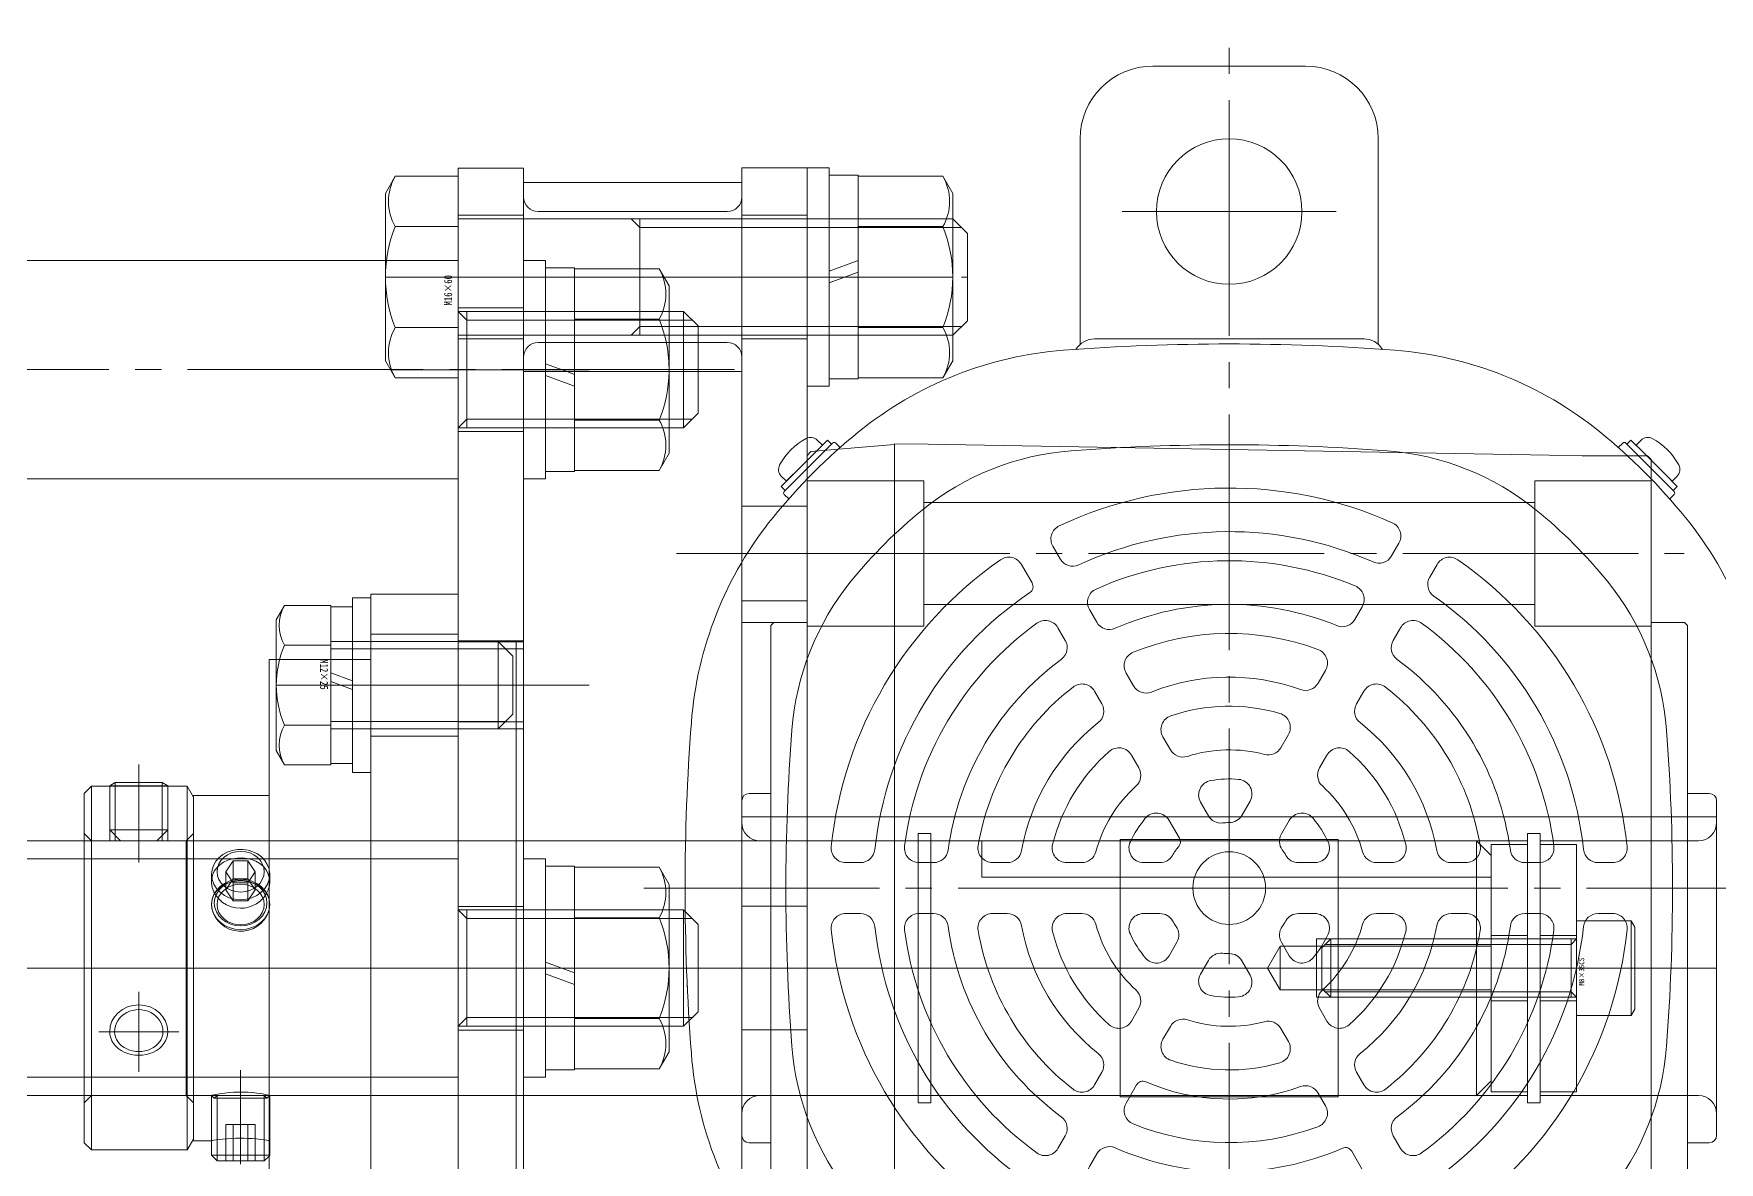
# Model space of a CAD drawing. Units: millimetres at full size. Extents: x -19442 to 19442, y -5866 to 5866.
# Drawn here: x 8436.4 to 8668.1, y 5450.5 to 5605.7 of the extents above; entities that cross this region are included whole.
import ezdxf
from ezdxf.enums import TextEntityAlignment as Align

# ---------------------------------------------------------------- set-up
doc = ezdxf.new("R2010")
doc.units = ezdxf.units.MM
doc.header["$LTSCALE"] = 3.6
doc.linetypes.add('CHAIN2', pattern=[12, 9, -1, 1, -1])
for name, color, linetype, lineweight in [('0-3_04_HIDDEN', 7, 'Continuous', 9), ('0-4_05_CENTER', 2, 'CHAIN2', 9), ('0-6_0', 2, 'Continuous', 9), ('0-7_10_DRAFT', 1, 'Continuous', 9), ('0-8_03_かくれ線', 5, 'Continuous', 9), ('0-9_04_中心線', 4, 'CHAIN2', 9), ('0-C_01_外形線', 134, 'Continuous', 9), ('0-D_02_細線', 6, 'Continuous', 9)]:
    doc.layers.add(name, color=color, linetype=linetype, lineweight=lineweight)
doc.styles.add('ＭＳ ゴシック', font='')
doc.styles.get('ＭＳ ゴシック').set_extended_font_data('MS Gothic')

# ---------------------------------------------------------------- blocks, each defined once
blk = doc.blocks.new('A$C6246458A_1')
at = {"layer": '0-3_04_HIDDEN', "color": 1}
for p, q in [((-58, 67), (-42, 67)), ((-42, 67), (-42, 47)), ((42, 67), (58, 67)), ((-42, 64), (42, 64)), ((-42, 50), (42, 50)), ((-58, 47), (-42, 47)), ((67, 20.8), (-67, 20.8)), ((-42.75, 17.5), (-64.5, 17.5)), ((-42.75, 18.5), (-42.75, -18.5)), ((-41, 18.5), (-42.75, 18.5)), ((-15, 17.5), (-41, 17.5)), ((-15, -17.7), (-15, 17.7)), ((15, 17.7), (-15, 17.7)), ((15, -17.7), (15, 17.7)), ((41, 17.5), (15, 17.5)), ((41, 18.5), (42.75, 18.5)), ((42.75, 18.5), (42.75, -18.5)), ((64.5, 17.5), (42.75, 17.5)), ((-42.75, -17.5), (-64.5, -17.5)), ((-15, -17.5), (-41, -17.5)), ((15, -17.7), (-15, -17.7)), ((41, -17.5), (15, -17.5)), ((64.5, -17.5), (42.75, -17.5)), ((-58, -79), (-42, -79)), ((-42, -79), (-42, -99)), ((42, -79), (58, -79)), ((-42, -82), (42, -82)), ((-42, -96), (42, -96)), ((-58, -99), (-42, -99))]:
    blk.add_line(p, q, dxfattribs=at)
for points in [[(42, 67), (42, 47), (58, 47)], [(-41, 18.5), (-41, -18.5), (-42.75, -18.5)], [(41, 18.5), (41, -18.5), (42.75, -18.5)], [(42, -79), (42, -99), (58, -99)]]:
    blk.add_lwpolyline(points, dxfattribs=at)
for centre, start, end in [((-64.5, 20), 180, 270), ((64.5, 20), 270, 0), ((-64.5, -20), 90, 180), ((64.5, -20), 0, 90)]:
    blk.add_arc(centre, 2.5, start, end, dxfattribs=at)
at = {"layer": '0-4_05_CENTER', "color": 1}
for p, q in [((62.543, 57), (-62.543, 57)), ((62.543, -89), (-62.543, -89))]:
    blk.add_line(p, q, dxfattribs=at)
at = {"layer": '0-7_10_DRAFT'}
for p, q in [((46, 72.084), (41.388, 72.003)), ((46, -103.958), (46, 72)), ((57.503, 71), (46, 71.958)), ((-58, 69.925), (-58, 56.957)), ((57.503, 71), (57.999, 70.46)), ((57.999, 47.497), (57.999, 70.46)), ((57.999, 47.497), (57.999, 69.917)), ((-58, 56.957), (-58, -34.957)), ((-63, 47.1), (-62.6, 47.5)), ((-63, 47.1), (-63, 0)), ((-58, 47.5), (-62.6, 47.5)), ((57.999, -102.46), (57.999, 47.5)), ((58, 47.5), (62.6, 47.5)), ((63, 47.1), (62.6, 47.5)), ((63, 47.1), (63, 0)), ((-66, 24), (-63, 24)), ((66, 24), (62.999, 24)), ((-67, 23), (-67, 0)), ((67, 23), (67, 0)), ((9.433, 11), (-9.433, 11)), ((-67, 0), (-67, -23)), ((67, 0), (-67, 0)), ((-63, -47.1), (-63, 0)), ((63, -47.1), (63, 0)), ((67, 0), (67, -23)), ((-66, -24), (-63, -24)), ((66, -24), (62.999, -24)), ((-58, -101.758), (-58, -34.957)), ((-63, -47.1), (-62.6, -47.5)), ((-58, -47.5), (-62.6, -47.5)), ((46, -46.565), (46, -103.916)), ((58, -47.5), (62.6, -47.5)), ((63, -47.1), (62.6, -47.5)), ((46, -103.916), (-48.5, -102.258)), ((57.503, -103), (46, -103.958)), ((57.503, -103), (57.999, -102.46))]:
    blk.add_line(p, q, dxfattribs=at)
for points in [[(41.388, 72.003), (-43.991, 70.504), (-48.5, 70.425)], [(46, 72.084), (46, 68.565), (46, -46.565)], [(-48.5, 70.425), (-57.5, 70.425), (-58, 69.925)], [(-48.5, -102.258), (-57.5, -102.258), (-58, -101.758)]]:
    blk.add_lwpolyline(points, dxfattribs=at)
for centre, start, end in [((-66, 23), 90, 180), ((66, 23), 0, 90), ((-66, -23), 180, 270), ((66, -23), 270, 0)]:
    blk.add_arc(centre, 1, start, end, dxfattribs=at)
blk = doc.blocks.new('GM-SHYPF-RH 0.75kW、1／5～1／60、200V、60Hzd_1')
at = {"layer": '0-4_05_CENTER'}
for p, q in [((-57.999, -129.08), (-57.999, 128.45)), ((-72.708, 104), (-43.291, 104)), ((22.479, 11), (-138.27, 11)), ((-86.103, 0), (-29.688, 0)), ((-90.117, -100), (-112.985, -100))]:
    blk.add_line(p, q, dxfattribs=at)
at = {"layer": '0-6_0'}
for p, q in [((-68.499, 124), (-47.499, 124)), ((-78.499, 85.736), (-78.499, 114)), ((-37.499, 85.736), (-37.499, 114)), ((-39.499, 86.5), (-76.499, 86.5)), ((-119.164, 65.518), (-112.517, 72.165)), ((-114.886, 70.927), (-113.225, 72.589)), ((-113.225, 72.589), (-112.659, 72.023)), ((-112.093, 72.165), (-111.489, 71.56)), ((-3.906, 72.165), (-4.51, 71.56)), ((3.165, 65.518), (-3.482, 72.165)), ((-2.774, 72.589), (-3.34, 72.023)), ((-1.113, 70.927), (-2.774, 72.589)), ((-117.927, 67.887), (-119.588, 66.225)), ((1.928, 67.887), (3.59, 66.225)), ((-119.588, 66.225), (-119.023, 65.659)), ((-119.164, 65.094), (-118.56, 64.489)), ((3.165, 65.094), (2.561, 64.489)), ((3.59, 66.225), (3.024, 65.659)), ((-81.325, 58.402), (-80.32, 56.66)), ((-33.76, 57.984), (-34.764, 56.245)), ((-86.569, 55.484), (-85.565, 53.745)), ((-29.43, 55.484), (-30.896, 52.945)), ((-76.292, 49.683), (-75.283, 47.936)), ((-38.783, 49.285), (-39.788, 47.543)), ((-81.546, 46.785), (-80.541, 45.043)), ((-34.452, 46.785), (-35.458, 45.043)), ((-71.238, 40.929), (-70.222, 39.171)), ((-43.819, 40.562), (-44.829, 38.812)), ((-76.51, 38.062), (-75.5, 36.312)), ((-39.489, 38.062), (-40.499, 36.312)), ((-66.135, 32.091), (-65.102, 30.302)), ((-48.887, 31.784), (-49.908, 30.014)), ((-71.442, 29.284), (-70.421, 27.514)), ((-44.557, 29.284), (-45.578, 27.514)), ((-60.858, 22.951), (-59.732, 21)), ((-54.066, 22.812), (-55.146, 20.943)), ((-66.263, 20.312), (-65.183, 18.443)), ((-49.736, 20.312), (-51.151, 17.862)), ((-110.713, 14.5), (-108.702, 14.5)), ((-100.646, 14.5), (-98.629, 14.5)), ((-90.538, 14.5), (-88.508, 14.5)), ((-80.332, 14.5), (-78.266, 14.5)), ((-69.779, 14.5), (-67.526, 14.5)), ((-46.22, 14.5), (-48.473, 14.5)), ((-35.667, 14.5), (-37.732, 14.5)), ((-25.461, 14.5), (-27.491, 14.5)), ((-15.353, 14.5), (-17.37, 14.5)), ((-5.286, 14.5), (-7.297, 14.5)), ((-110.713, 7.5), (-108.702, 7.5)), ((-100.646, 7.5), (-98.629, 7.5)), ((-90.538, 7.5), (-88.508, 7.5)), ((-80.332, 7.5), (-78.266, 7.5)), ((-69.779, 7.5), (-67.526, 7.5)), ((-46.22, 7.5), (-48.473, 7.5)), ((-35.667, 7.5), (-37.732, 7.5)), ((-25.461, 7.5), (-27.491, 7.5)), ((-15.353, 7.5), (-17.37, 7.5)), ((-5.286, 7.5), (-7.297, 7.5)), ((-66.263, 1.688), (-65.183, 3.557)), ((-49.736, 1.688), (-50.816, 3.557)), ((-60.858, -0.951), (-59.732, 1)), ((-54.066, -0.812), (-55.146, 1.057)), ((16.497, -2.5), (16.601, -2.5)), ((-71.442, -7.284), (-70.421, -5.514)), ((-44.557, -7.284), (-45.578, -5.514)), ((-66.135, -10.091), (-65.102, -8.302)), ((-48.887, -9.784), (-49.908, -8.014)), ((-76.51, -16.062), (-75.5, -14.312)), ((-43.819, -18.562), (-45.267, -16.053)), ((-39.489, -16.062), (-40.499, -14.312)), ((-71.238, -18.929), (-70.222, -17.171)), ((-81.546, -24.785), (-80.541, -23.043)), ((-34.452, -24.785), (-35.458, -23.043)), ((-76.292, -27.683), (-74.841, -25.171)), ((-38.783, -27.285), (-39.788, -25.543)), ((-86.569, -33.484), (-85.565, -31.745)), ((-29.43, -33.484), (-30.434, -31.745)), ((-81.325, -36.402), (-80.32, -34.66)), ((-33.76, -35.984), (-34.764, -34.245)), ((-120.999, -47.1), (-120.999, -39.592)), ((-120.999, -47.1), (-120.999, -39.593)), ((5.001, -47.1), (5.001, -39.592)), ((5.001, -47.1), (5.001, -39.592)), ((-119.588, -44.225), (-119.023, -43.659)), ((-119.164, -43.094), (-118.56, -42.489)), ((-119.164, -43.518), (-112.517, -50.165)), ((3.165, -43.518), (-3.482, -50.165)), ((3.165, -43.094), (2.561, -42.489)), ((3.59, -44.225), (3.024, -43.659)), ((-117.927, -45.887), (-119.588, -44.225)), ((1.928, -45.887), (3.59, -44.225)), ((-120.999, -47.1), (-120.599, -47.5)), ((-120.999, -47.1), (-120.599, -47.5)), ((-119.606, -47.5), (-120.599, -47.5)), ((-119.606, -47.5), (-120.599, -47.5)), ((3.607, -47.5), (4.601, -47.5)), ((3.607, -47.5), (4.601, -47.5)), ((5.001, -47.1), (4.601, -47.5)), ((5.001, -47.1), (4.601, -47.5)), ((-115.999, -101.758), (-115.999, -50.872)), ((-115.999, -101.758), (-115.999, -50.884)), ((-114.886, -48.927), (-113.225, -50.589)), ((-113.225, -50.589), (-112.659, -50.023)), ((-112.093, -50.165), (-111.489, -49.56)), ((-3.906, -50.165), (-4.51, -49.56)), ((-2.774, -50.589), (-3.34, -50.023)), ((-1.113, -48.927), (-2.774, -50.589)), ((0, -102.46), (0, -50.884)), ((-11.999, -103.958), (-11.999, -55.325)), ((-82.599, -71.4), (-82.599, -63.2)), ((-33.399, -71.4), (-33.399, -63.2)), ((-88.999, -75), (-88.999, -73.4)), ((-88.999, -73.4), (-26.999, -73.4)), ((-25.308, -76), (-99.499, -76)), ((-26.999, -75), (-88.999, -75)), ((-88.999, -75), (-88.999, -76)), ((-57.999, -75), (-88.999, -75)), ((-26.999, -75), (-26.999, -76)), ((-16.648, -77.305), (-119.331, -123.023)), ((-21.764, -79.583), (-22.567, -77.78)), ((-19.343, -77.635), (-19.655, -78.371)), ((-19.341, -78.504), (-19.655, -78.371)), ((-18.342, -78.059), (-19.343, -77.635)), ((-15.51, -79.863), (-16.648, -77.305)), ((-104.499, -81), (-104.499, -116.419)), ((-16.016, -81.184), (-57.999, -99.876)), ((-21.76, -85.221), (-26.019, -111.176)), ((-57.999, -99.876), (-116.872, -126.087)), ((-115.499, -102.258), (-115.999, -101.758)), ((-106.499, -102.258), (-115.499, -102.258)), ((-104.499, -102.293), (-106.499, -102.258)), ((-11.999, -103.916), (-106.499, -102.258)), ((-11.999, -103.916), (-24.79, -103.692)), ((-0.497, -103), (-11.999, -103.958)), ((-0.497, -103), (-11.999, -103.958)), ((-0.497, -103), (0, -102.46)), ((-113.32, -115.749), (-116.335, -117.091)), ((-112.858, -115.926), (-113.32, -115.749)), ((-111.612, -119.586), (-113.32, -115.749)), ((-116.512, -117.553), (-116.335, -117.091)), ((-114.946, -121.07), (-116.512, -117.553)), ((-114.626, -120.928), (-116.335, -117.091)), ((-111.292, -119.443), (-112.858, -115.926)), ((-108.376, -122.305), (-114.771, -125.152)), ((-108.376, -122.305), (-114.771, -125.152)), ((-108.376, -122.305), (-107.978, -123.199)), ((-118.192, -125.581), (-119.331, -123.023)), ((-114.771, -125.152), (-114.372, -126.046))]:
    blk.add_line(p, q, dxfattribs=at)
at = {"layer": '0-6_0', "color": 134}
for p, q in [((-113.932, 71.882), (-118.881, 66.932)), ((-113.932, 71.882), (-114.624, 72.574)), ((-2.067, 71.882), (-1.375, 72.574)), ((-2.067, 71.882), (2.882, 66.932)), ((-113.932, -49.882), (-118.881, -44.932)), ((-2.067, -49.882), (2.882, -44.932)), ((-113.932, -49.882), (-114.624, -50.574)), ((-2.067, -49.882), (-1.375, -50.574))]:
    blk.add_line(p, q, dxfattribs=at)
for points in [[(-113.932, 71.882), (-118.881, 66.932), (-119.574, 67.624)], [(-2.067, 71.882), (2.882, 66.932), (3.575, 67.624)], [(-113.932, -49.882), (-118.881, -44.932), (-119.574, -45.624)], [(-2.067, -49.882), (2.882, -44.932), (3.575, -45.624)]]:
    blk.add_lwpolyline(points, dxfattribs=at)
at = {"layer": '0-6_0'}
for points in [[(-0.497, -103), (0, -102.46), (0, -50.884)], [(-57.999, -75), (-26.999, -75), (-26.999, -73.4)], [(-106.499, -102.258), (-115.499, -102.258), (-115.999, -101.758)]]:
    blk.add_lwpolyline(points, dxfattribs=at)
for centre, radius in [((-57.999, 104), 10), ((-57.999, 11), 5)]:
    blk.add_circle(centre, radius, dxfattribs=at)
for centre, radius, start, end in [((-68.499, 114), 10, 90, 180), ((-47.499, 114), 10, 0, 90), ((-57.999, -215), 300.8, 90, 94.33985), ((-76.499, 83.5), 3, 90, 148.63542), ((-57.999, -215), 300.8, 85.66015, 90), ((-39.499, 83.5), 3, 30.81986, 90), ((-76.918, 34.283), 50.8, 94.33985, 129.09457), ((-39.081, 34.283), 50.8, 50.90543, 85.66015), ((-57.999, 11), 80.8, 129.09457, 140.90543), ((-112.305, 71.953), 0.3, 45, 135), ((-57.999, -215), 286.944, 85.66015, 94.33985), ((-57.999, 11), 80.8, 39.09457, 50.90543), ((-3.694, 71.953), 0.3, 45, 135), ((-76.918, 34.283), 36.944, 94.33985, 129.09457), ((-39.081, 34.283), 36.944, 50.90543, 85.66015), ((-118.952, 65.306), 0.3, 135, 225), ((-57.999, 11), 55, 64.8706, 114.04349), ((2.953, 65.306), 0.3, 315, 45), ((-57.999, 11), 66.944, 129.09457, 140.90543), ((-57.999, 11), 66.944, 39.09457, 50.90543), ((-81.283, 29.918), 50.8, 140.90543, 175.66015), ((-79.593, 59.402), 2, 114.04349, 210), ((-35.492, 58.984), 2, 330, 64.8706), ((-34.716, 29.918), 50.8, 4.33985, 39.09457), ((-57.999, 11), 49, 65.06209, 113.809), ((-57.999, 11), 55, 124.8706, 174.04349), ((-88.301, 54.484), 2, 30, 124.8706), ((-78.588, 57.66), 2, 210, 293.809), ((-57.999, 11), 45, 66.00707, 112.65134), ((-36.496, 57.245), 2, 245.06209, 330), ((-27.698, 54.484), 2, 55.1294, 150), ((-57.999, 11), 55, 5.95651, 55.1294), ((-87.297, 52.745), 2, 305.06209, 30), ((-81.283, 29.918), 36.944, 140.90543, 175.66015), ((-57.999, 11), 49, 125.06209, 173.809), ((-74.56, 50.683), 2, 112.65134, 210), ((-40.515, 50.285), 2, 330, 66.00707), ((-30.03, 52.445), 1, 150, 235.98601), ((-57.999, 11), 49, 6.191, 55.98601), ((-34.716, 29.918), 36.944, 4.33985, 39.09457), ((-57.999, 11), 39, 66.30126, 112.29074), ((-57.999, 11), 45, 126.00707, 172.65134), ((-83.279, 45.785), 2, 30, 126.00707), ((-73.551, 48.936), 2, 210, 292.29074), ((-41.52, 48.543), 2, 246.30126, 330), ((-32.72, 45.785), 2, 53.99293, 150), ((-57.999, 11), 45, 7.34866, 53.99293), ((-82.273, 44.043), 2, 306.30126, 30), ((-57.999, 11), 35, 67.83748, 110.40593), ((-33.726, 44.043), 2, 150, 233.69874), ((-57.999, 11), 39, 126.30126, 172.29074), ((-69.506, 41.929), 2, 110.40593, 210), ((-45.551, 41.562), 2, 330, 67.83748), ((-57.999, 11), 39, 7.70926, 53.69874), ((-57.999, 11), 29, 68.34662, 109.78052), ((-57.999, 11), 35, 127.83748, 170.40593), ((-78.242, 37.062), 2, 30, 127.83748), ((-68.49, 40.171), 2, 210, 289.78052), ((-46.561, 39.812), 2, 248.34662, 330), ((-37.756, 37.062), 2, 52.16252, 150), ((-57.999, 11), 35, 9.59407, 52.16252), ((-77.232, 35.312), 2, 308.34662, 30), ((-64.403, 33.091), 2, 106.16478, 210), ((-57.999, 11), 25, 71.28282, 106.16478), ((-38.767, 35.312), 2, 150, 231.65338), ((168.001, 11), 300.8, 175.66015, 180), ((168.001, 11), 286.944, 175.66015, 184.33985), ((-57.999, 11), 29, 128.34662, 169.78052), ((-50.619, 32.784), 2, 330, 71.28282), ((-57.999, 11), 29, 10.21948, 51.65338), ((-283.999, 11), 286.944, 355.66015, 4.33985), ((-283.999, 11), 300.8, 0, 4.33985), ((-73.174, 28.284), 2, 30, 131.28282), ((-63.37, 31.302), 2, 210, 284.81689), ((-42.825, 28.284), 2, 48.71718, 150), ((-57.999, 11), 25, 131.28282, 166.16478), ((-57.999, 11), 19, 72.37362, 104.81689), ((-51.64, 31.014), 2, 252.37362, 330), ((-57.999, 11), 25, 13.83522, 48.71718), ((-72.153, 26.514), 2, 312.37363, 30), ((-59.126, 23.951), 2, 94.971, 210), ((-57.999, 11), 15, 80.25225, 94.971), ((-55.798, 23.812), 2, 330, 80.25225), ((-43.846, 26.514), 2, 150, 227.62637), ((-57.999, 11), 19, 132.37363, 164.81689), ((-57.999, 11), 19, 15.18311, 47.62637), ((-67.995, 19.312), 2, 30, 140.25225), ((-57.999, 22), 2, 210, 270), ((-56.878, 21.943), 2, 264.14774, 330), ((-48.004, 19.312), 2, 39.74775, 150), ((-57.999, 11), 15, 140.25225, 154.971), ((-57.999, 11), 9, 84.14774, 90), ((-57.999, 11), 15, 25.029, 39.74775), ((-110.713, 16.5), 2, 174.04349, 270), ((-108.702, 16.5), 2, 270, 353.809), ((-100.646, 16.5), 2, 172.65134, 270), ((-98.629, 16.5), 2, 270, 352.29074), ((-90.538, 16.5), 2, 170.40593, 270), ((-80.332, 16.5), 2, 166.16478, 270), ((-69.779, 16.5), 2, 154.971, 270), ((-57.999, 11), 9, 144.14774, 150), ((-66.915, 17.443), 2, 324.14774, 30), ((-50.285, 17.362), 1, 150, 219.51268), ((-57.999, 11), 9, 30, 39.51268), ((-46.22, 16.5), 2, 270, 25.029), ((-35.667, 16.5), 2, 270, 13.83522), ((-25.461, 16.5), 2, 270, 9.59407), ((-17.37, 16.5), 2, 187.70926, 270), ((-15.353, 16.5), 2, 270, 7.34866), ((-7.297, 16.5), 2, 186.191, 270), ((-5.286, 16.5), 2, 270, 5.95651), ((-88.508, 16.5), 2, 270, 349.78052), ((-78.266, 16.5), 2, 270, 344.81689), ((-67.526, 16.5), 2, 270, 330), ((-48.473, 16.5), 2, 210, 270), ((-37.732, 16.5), 2, 195.18311, 270), ((-27.491, 16.5), 2, 190.21948, 270), ((168.001, 11), 300.8, 180, 184.33985), ((-283.999, 11), 300.8, 355.66015, 0), ((-110.713, 5.5), 2, 90, 185.95651), ((-108.702, 5.5), 2, 6.191, 90), ((-100.646, 5.5), 2, 90, 187.34866), ((-98.629, 5.5), 2, 7.70926, 90), ((-90.538, 5.5), 2, 90, 189.59407), ((-88.508, 5.5), 2, 10.21948, 90), ((-80.332, 5.5), 2, 90, 193.83522), ((-78.266, 5.5), 2, 15.18311, 90), ((-69.779, 5.5), 2, 90, 205.029), ((-67.526, 5.5), 2, 30, 90), ((-48.473, 5.5), 2, 90, 150), ((-46.22, 5.5), 2, 334.971, 90), ((-37.732, 5.5), 2, 90, 164.81689), ((-35.667, 5.5), 2, 346.16478, 90), ((-27.491, 5.5), 2, 90, 169.78052), ((-25.461, 5.5), 2, 350.40593, 90), ((-17.37, 5.5), 2, 90, 172.29074), ((-15.353, 5.5), 2, 352.65134, 90), ((-7.297, 5.5), 2, 90, 173.809), ((-5.286, 5.5), 2, 354.04349, 90), ((-57.999, 11), 55, 185.95651, 235.1294), ((-57.999, 11), 49, 186.191, 234.93791), ((-57.999, 11), 45, 187.34866, 233.99293), ((-57.999, 11), 39, 187.70926, 233.69874), ((-57.999, 11), 35, 189.59407, 232.16252), ((-57.999, 11), 29, 190.21948, 231.65338), ((-57.999, 11), 25, 193.83522, 228.71718), ((-57.999, 11), 19, 195.18311, 227.62637), ((-57.999, 11), 15, 205.029, 219.74775), ((-57.999, 11), 9, 210, 215.85226), ((-66.915, 4.557), 2, 330, 35.85226), ((-49.084, 4.557), 2, 144.14774, 210), ((-57.999, 11), 9, 324.14774, 330), ((-57.999, 11), 15, 320.25225, 334.971), ((-57.999, 11), 19, 312.37363, 344.81689), ((-57.999, 11), 25, 311.28282, 346.16478), ((-57.999, 11), 29, 308.34662, 349.78052), ((-57.999, 11), 35, 307.83748, 350.40593), ((-57.999, 11), 39, 306.30126, 352.29074), ((-57.999, 11), 45, 306.00707, 352.65134), ((-57.999, 11), 49, 305.06209, 353.809), ((-57.999, 11), 55, 304.8706, 354.04349), ((-67.995, 2.688), 2, 219.74775, 330), ((-57.999, 0), 2, 90, 150), ((-57.999, 11), 9, 270, 275.85226), ((-56.878, 0.057), 2, 30, 95.85226), ((-48.004, 2.688), 2, 210, 320.25225), ((-59.126, -1.951), 2, 150, 265.029), ((-55.798, -1.812), 2, 279.74775, 30), ((-72.153, -4.514), 2, 330, 47.62637), ((-57.999, 11), 15, 265.029, 279.74775), ((-43.846, -4.514), 2, 132.37363, 210), ((-73.174, -6.284), 2, 228.71718, 330), ((-63.37, -9.302), 2, 75.18311, 150), ((-57.999, 11), 19, 255.18311, 287.62638), ((-51.64, -9.014), 2, 30, 107.62638), ((-42.825, -6.284), 2, 210, 311.28282), ((-81.283, -7.918), 36.944, 184.33985, 219.09457), ((-64.403, -11.091), 2, 150, 253.83522), ((-50.619, -10.784), 2, 288.71718, 30), ((-34.716, -7.918), 36.944, 320.90543, 355.66015), ((-81.283, -7.918), 50.8, 184.33985, 219.09457), ((-77.232, -13.312), 2, 330, 51.65338), ((-57.999, 11), 25, 253.83522, 288.71718), ((-38.767, -13.312), 2, 128.34662, 210), ((-34.716, -7.918), 50.8, 320.90543, 355.66015), ((-78.242, -15.062), 2, 232.16252, 330), ((-68.49, -18.171), 2, 70.21948, 150), ((-57.999, 11), 29, 250.21948, 293.30023), ((-46.133, -16.553), 1, 30, 113.30023), ((-37.756, -15.062), 2, 210, 307.83748), ((-82.273, -22.043), 2, 330, 53.69874), ((-69.506, -19.929), 2, 150, 249.59407), ((-45.551, -19.562), 2, 292.16252, 30), ((-33.726, -22.043), 2, 126.30126, 210), ((-57.999, 11), 35, 249.59407, 292.16252), ((-83.279, -23.785), 2, 233.99293, 330), ((-73.975, -25.671), 1, 66.45945, 150), ((-57.999, 11), 39, 246.45945, 293.69874), ((-41.52, -26.543), 2, 30, 113.69874), ((-32.72, -23.785), 2, 210, 306.00707), ((-74.56, -28.683), 2, 150, 247.34866), ((-40.515, -28.285), 2, 293.99293, 30), ((-87.297, -30.745), 2, 330, 54.93791), ((-57.999, 11), 45, 247.34866, 293.99293), ((-28.702, -30.745), 2, 125.06209, 210), ((-57.999, 11), 66.944, 219.09457, 230.90543), ((-57.999, 11), 66.944, 309.09457, 320.90543), ((-88.301, -32.484), 2, 235.1294, 330), ((-78.588, -35.66), 2, 66.191, 150), ((-57.999, 11), 49, 246.191, 294.93791), ((-36.496, -35.245), 2, 30, 114.93791), ((-27.698, -32.484), 2, 210, 304.8706), ((-79.593, -37.402), 2, 150, 245.95651), ((-35.492, -36.984), 2, 295.1294, 30), ((-57.999, 11), 55, 245.95651, 295.1294), ((-57.999, 11), 80.8, 219.09457, 230.90543), ((-76.918, -12.283), 36.944, 230.90543, 265.66015), ((-39.081, -12.283), 36.944, 274.33985, 309.09457), ((-57.999, 11), 80.8, 309.09457, 320.90543), ((-118.952, -43.306), 0.3, 135, 225), ((2.953, -43.306), 0.3, 315, 45), ((-112.305, -49.953), 0.3, 225, 315), ((-57.999, 237), 286.944, 265.66015, 274.33985), ((-3.694, -49.953), 0.3, 225, 315), ((-76.918, -12.283), 50.8, 230.90543, 265.66015), ((-39.081, -12.283), 50.8, 274.33985, 309.09457), ((-79.399, -63.2), 3.2, 172.23631, 180), ((-57.999, 237), 300.8, 265.66015, 270), ((-57.999, 237), 300.8, 270, 274.33985), ((-36.599, -63.2), 3.2, 0, 7.76369), ((-84.599, -71.4), 2, 270, 0), ((-31.399, -71.4), 2, 180, 270), ((-99.499, -81), 5, 90, 180), ((-25.308, -79), 3, 24, 90), ((-16.423, -80.27), 1, 294, 24), ((-18.799, -85.707), 3, 114, 170.68188), ((-40.821, -108.748), 15, 271.68277, 350.68188), ((-107.403, -122.966), 1, 85.28487, 114), ((-57.999, 476), 600, 265.28487, 271.68277), ((-104.772, -121.795), 1, 24, 114), ((-102.122, -120.37), 2, 204, 265.76866), ((-114.176, -117.882), 9, 277.39845, 310.60153), ((-109.165, -123.728), 1.3, 310.60153, 24), ((-117.279, -125.174), 1, 204, 294), ((-113.185, -125.518), 1.3, 203.99998, 277.39845)]:
    blk.add_arc(centre, radius, start, end, dxfattribs=at)
at = {"layer": '0-6_0', "color": 134}
for centre, radius, start, end in [((-111.881, 64.882), 9, 118.39847, 151.60155), ((-115.543, 71.655), 1.3, 45, 118.39847), ((-0.456, 71.655), 1.3, 61.60153, 135), ((-4.118, 64.882), 9, 28.39845, 61.60153), ((-118.654, 68.544), 1.3, 151.60155, 225), ((2.655, 68.544), 1.3, 315, 28.39845), ((-118.654, -46.544), 1.3, 135, 208.39845), ((2.655, -46.544), 1.3, 331.60155, 45), ((-111.881, -42.882), 9, 208.39845, 241.60153), ((-4.118, -42.882), 9, 298.39847, 331.60155), ((-115.543, -49.655), 1.3, 241.60153, 315), ((-0.456, -49.655), 1.3, 225, 298.39847)]:
    blk.add_arc(centre, radius, start, end, dxfattribs=at)
at = {"layer": '0-7_10_DRAFT'}
blk.add_blockref('A$C6246458A_1', (-57.999, 0), dxfattribs=at)

msp = doc.modelspace()

# ---------------------------------------------------------------- linework, layer by layer
at = {"layer": '0-6_0', "color": 134}
for p, q in [((8344.74, 5574.484), (8484.74, 5574.484)), ((8525.74, 5551.484), (8525.74, 5559.212)), ((8527.74, 5553.484), (8527.74, 5559.212)), ((8525.74, 5551.484), (8527.74, 5553.484)), ((8523.74, 5551.484), (8525.74, 5551.484)), ((8380.889, 5494.712), (8443.089, 5494.712)), ((8533.739, 5494.712), (8503.489, 5494.712)), ((8523.74, 5485.212), (8525.74, 5485.212)), ((8525.74, 5485.212), (8527.74, 5483.212)), ((8525.74, 5469.212), (8525.74, 5485.212)), ((8527.74, 5471.212), (8527.74, 5483.212)), ((8525.74, 5469.212), (8527.74, 5471.212)), ((8523.74, 5469.212), (8525.74, 5469.212)), ((8443.089, 5459.712), (8380.889, 5459.712)), ((8533.739, 5459.712), (8503.489, 5459.712))]:
    msp.add_line(p, q, dxfattribs=at)
for points in [[(8503.74, 5367.195), (8503.74, 5587.195), (8494.74, 5587.195), (8494.74, 5367.195)], [(8542.74, 5373.212), (8542.74, 5587.212), (8533.74, 5587.212), (8533.74, 5373.212)], [(8533.74, 5585.212), (8503.74, 5585.212), (8503.74, 5559.212), (8533.74, 5559.212)], [(8344.74, 5492.212), (8494.74, 5492.212), (8494.74, 5462.212), (8344.74, 5462.212)]]:
    msp.add_lwpolyline(points, close=True, dxfattribs=at)
msp.add_lwpolyline([(8494.74, 5574.484), (8494.74, 5544.484), (8344.74, 5544.484), (8344.74, 5574.484)], dxfattribs=at)
at = {"layer": '0-8_03_かくれ線'}
for p, q in [((8503.74, 5580.695), (8494.74, 5580.695)), ((8494.74, 5580.212), (8562.74, 5580.212)), ((8531.74, 5581.212), (8505.74, 5581.212)), ((8519.74, 5579.012), (8518.54, 5580.212)), ((8519.74, 5564.212), (8519.74, 5580.212)), ((8533.74, 5580.712), (8542.74, 5580.712)), ((8562.74, 5580.212), (8562.74, 5564.212)), ((8519.74, 5579.012), (8562.74, 5579.012)), ((8484.74, 5574.484), (8494.74, 5574.484)), ((8506.74, 5574.484), (8503.74, 5574.484)), ((8503.74, 5559.212), (8503.74, 5574.484)), ((8506.74, 5574.484), (8506.74, 5559.212)), ((8506.74, 5573.484), (8510.74, 5573.484)), ((8510.74, 5573.484), (8510.74, 5559.212)), ((8510.74, 5573.341), (8522.379, 5573.341)), ((8522.379, 5573.341), (8523.74, 5570.984)), ((8523.74, 5559.212), (8523.74, 5570.984)), ((8503.74, 5567.967), (8494.74, 5567.967)), ((8495.94, 5566.284), (8494.74, 5567.484)), ((8494.74, 5567.484), (8523.74, 5567.484)), ((8495.94, 5567.484), (8495.94, 5551.484)), ((8495.94, 5566.284), (8523.74, 5566.284)), ((8510.74, 5566.412), (8522.379, 5566.412)), ((8523.74, 5567.484), (8525.74, 5567.484)), ((8523.74, 5566.284), (8526.94, 5566.284)), ((8525.74, 5567.484), (8527.74, 5565.484)), ((8525.74, 5567.484), (8525.74, 5559.212)), ((8494.74, 5564.212), (8562.74, 5564.212)), ((8503.74, 5563.695), (8494.74, 5563.695)), ((8519.74, 5565.412), (8518.54, 5564.212)), ((8519.74, 5565.412), (8562.74, 5565.412)), ((8527.74, 5565.484), (8527.74, 5559.212)), ((8533.74, 5563.712), (8542.74, 5563.712)), ((8531.74, 5563.212), (8505.74, 5563.212)), ((8506.74, 5560.284), (8509.686, 5559.212)), ((8495.94, 5552.684), (8494.74, 5551.484)), ((8495.94, 5552.684), (8523.74, 5552.684)), ((8494.74, 5551.484), (8523.74, 5551.484)), ((8503.74, 5550.967), (8494.74, 5550.967)), ((8533.74, 5540.712), (8542.74, 5540.712)), ((8533.74, 5527.712), (8542.74, 5527.712)), ((8533.74, 5524.712), (8542.74, 5524.712)), ((8477.24, 5522.103), (8500.24, 5522.103)), ((8494.74, 5523.103), (8482.74, 5523.103)), ((8494.74, 5522.212), (8502.74, 5522.212)), ((8503.74, 5522.186), (8494.74, 5522.186)), ((8503.74, 5522.086), (8494.74, 5522.086)), ((8500.24, 5522.103), (8502.24, 5520.103)), ((8500.24, 5510.103), (8500.24, 5522.103)), ((8469.74, 5519.612), (8482.74, 5519.612)), ((8477.24, 5521.103), (8501.24, 5521.103)), ((8503.74, 5521.086), (8494.74, 5521.086)), ((8502.24, 5512.103), (8502.24, 5520.103)), ((8477.24, 5511.103), (8501.24, 5511.103)), ((8503.74, 5511.086), (8494.74, 5511.086)), ((8500.24, 5510.103), (8502.24, 5512.103)), ((8477.24, 5510.103), (8500.24, 5510.103)), ((8494.74, 5509.103), (8482.74, 5509.103)), ((8503.74, 5510.086), (8494.74, 5510.086)), ((8446.84, 5502.212), (8446.84, 5494.712)), ((8447.606, 5494.712), (8447.606, 5502.212)), ((8454.073, 5494.712), (8454.073, 5502.212)), ((8454.84, 5494.712), (8454.84, 5502.212)), ((8503.489, 5494.712), (8443.089, 5494.712)), ((8444.34, 5494.712), (8443.34, 5495.712)), ((8444.34, 5494.712), (8444.34, 5459.712)), ((8446.84, 5496.212), (8454.84, 5496.212)), ((8448.34, 5494.712), (8446.84, 5496.212)), ((8453.34, 5494.712), (8454.84, 5496.212)), ((8457.34, 5494.712), (8457.34, 5459.712)), ((8533.739, 5494.712), (8634.737, 5494.712)), ((8566.737, 5494.712), (8566.737, 5489.712)), ((8634.737, 5494.712), (8636.737, 5492.712)), ((8634.737, 5459.712), (8634.737, 5494.712)), ((8443.34, 5462.212), (8443.34, 5492.212)), ((8444.34, 5492.212), (8444.34, 5462.212)), ((8457.474, 5492.212), (8457.474, 5462.212)), ((8458.34, 5492.212), (8458.34, 5462.212)), ((8458.34, 5492.212), (8458.34, 5462.212)), ((8463.829, 5491.977), (8462.819, 5490.462)), ((8465.85, 5491.977), (8463.829, 5491.977)), ((8466.86, 5490.462), (8465.85, 5491.977)), ((8465.85, 5489.477), (8465.85, 5491.977)), ((8468.74, 5492.212), (8468.74, 5462.212)), ((8482.74, 5492.212), (8482.74, 5462.212)), ((8494.74, 5492.212), (8494.74, 5462.212)), ((8636.737, 5492.712), (8636.737, 5461.712)), ((8460.84, 5489.073), (8460.84, 5490.078)), ((8462.819, 5487.962), (8462.819, 5490.462)), ((8462.819, 5490.462), (8463.829, 5488.946)), ((8463.829, 5489.477), (8462.819, 5487.962)), ((8465.85, 5488.946), (8466.86, 5490.462)), ((8466.86, 5487.962), (8465.85, 5489.477)), ((8468.84, 5490.078), (8468.84, 5489.074)), ((8636.737, 5489.712), (8566.737, 5489.712)), ((8462.819, 5487.962), (8463.829, 5486.446)), ((8465.85, 5488.946), (8463.829, 5488.946)), ((8463.829, 5486.446), (8463.829, 5488.946)), ((8465.85, 5486.446), (8465.85, 5488.946)), ((8463.829, 5486.446), (8465.85, 5486.446)), ((8503.74, 5485.695), (8494.74, 5485.695)), ((8495.94, 5484.012), (8494.74, 5485.212)), ((8494.74, 5485.212), (8523.74, 5485.212)), ((8495.94, 5485.212), (8495.94, 5469.212)), ((8533.74, 5485.712), (8542.74, 5485.712)), ((8495.94, 5484.012), (8523.74, 5484.012)), ((8648.49, 5483.712), (8648.49, 5470.712)), ((8648.49, 5483.712), (8655.99, 5483.712)), ((8655.99, 5483.712), (8655.99, 5470.712)), ((8655.99, 5483.712), (8656.49, 5482.846)), ((8656.49, 5482.846), (8656.49, 5471.578)), ((8607.737, 5480.212), (8606.006, 5477.212)), ((8612.737, 5481.212), (8636.737, 5481.212)), ((8612.737, 5473.212), (8612.737, 5481.212)), ((8647.74, 5480.462), (8613.94, 5480.462)), ((8614.69, 5481.212), (8614.69, 5473.212)), ((8641.737, 5481.712), (8636.737, 5481.712)), ((8648.49, 5481.712), (8643.49, 5481.712)), ((8647.74, 5481.212), (8647.74, 5473.212)), ((8647.74, 5480.462), (8648.49, 5481.212)), ((8613.49, 5480.012), (8613.49, 5474.412)), ((8606.006, 5477.212), (8607.737, 5474.212)), ((8607.737, 5474.212), (8636.737, 5474.212)), ((8612.737, 5473.212), (8636.737, 5473.212)), ((8647.74, 5473.962), (8613.94, 5473.962)), ((8647.74, 5473.962), (8648.49, 5473.212)), ((8641.737, 5472.712), (8636.737, 5472.712)), ((8648.49, 5472.712), (8643.49, 5472.712)), ((8655.99, 5470.712), (8656.49, 5471.578)), ((8495.94, 5470.412), (8494.74, 5469.212)), ((8494.74, 5469.212), (8523.74, 5469.212)), ((8503.74, 5468.695), (8494.74, 5468.695)), ((8495.94, 5470.412), (8523.74, 5470.412)), ((8533.74, 5468.712), (8542.74, 5468.712)), ((8648.49, 5470.712), (8655.99, 5470.712)), ((8636.737, 5461.712), (8634.737, 5459.712)), ((8503.489, 5459.712), (8443.089, 5459.712)), ((8444.34, 5459.712), (8443.34, 5458.712)), ((8461.223, 5459.328), (8460.84, 5459.712)), ((8460.84, 5453.487), (8460.84, 5459.712)), ((8461.223, 5459.328), (8461.607, 5459.712)), ((8461.223, 5459.328), (8468.456, 5459.328)), ((8461.607, 5453.603), (8461.607, 5459.712)), ((8468.073, 5459.712), (8468.456, 5459.328)), ((8468.073, 5453.603), (8468.073, 5459.712)), ((8468.84, 5459.712), (8468.456, 5459.328)), ((8468.84, 5453.487), (8468.84, 5459.712)), ((8533.739, 5459.712), (8634.737, 5459.712)), ((8462.819, 5455.712), (8462.819, 5450.712)), ((8462.819, 5455.712), (8466.86, 5455.712)), ((8463.829, 5455.712), (8463.829, 5450.712)), ((8465.85, 5455.712), (8465.85, 5450.712)), ((8466.86, 5455.712), (8466.86, 5450.712)), ((8464.6, 5453.825), (8464.952, 5453.826)), ((8468.84, 5453.487), (8468.752, 5453.501)), ((8468.84, 5453.487), (8468.84, 5451.479)), ((8468.84, 5451.479), (8468.74, 5451.379)), ((8468.84, 5451.479), (8468.74, 5451.479))]:
    msp.add_line(p, q, dxfattribs=at)
for points in [[(8502.74, 5522.212), (8502.74, 5432.212), (8494.74, 5432.212)], [(8444.34, 5494.712), (8457.34, 5494.712), (8458.34, 5495.712)], [(8460.84, 5489.074), (8460.863, 5489.45), (8460.991, 5490.004), (8461.224, 5490.525), (8461.558, 5490.999), (8461.983, 5491.416), (8462.494, 5491.769), (8463.072, 5492.045), (8463.702, 5492.239), (8464.365, 5492.346), (8465.033, 5492.365), (8465.696, 5492.296), (8466.331, 5492.142), (8466.924, 5491.908), (8467.463, 5491.592), (8467.93, 5491.206), (8468.313, 5490.75), (8468.598, 5490.24), (8468.774, 5489.69), (8468.839, 5489.114), (8468.84, 5489.074), (8468.791, 5488.534), (8468.634, 5487.961), (8468.371, 5487.411), (8468.013, 5486.902), (8467.56, 5486.444), (8467.031, 5486.058), (8466.436, 5485.756), (8465.794, 5485.55), (8465.32, 5485.468), (8464.84, 5485.44)], [(8465.85, 5489.477), (8463.829, 5489.477), (8463.829, 5491.977)], [(8465.85, 5486.446), (8466.86, 5487.962), (8466.86, 5490.462)], [(8468.744, 5486.703), (8468.573, 5487.174), (8468.289, 5487.656), (8467.907, 5488.09), (8467.44, 5488.461), (8466.89, 5488.766), (8466.28, 5488.992), (8465.631, 5489.135), (8464.959, 5489.193), (8464.299, 5489.166), (8463.654, 5489.059), (8463.045, 5488.873), (8462.486, 5488.612), (8461.98, 5488.271), (8461.554, 5487.863), (8461.216, 5487.386), (8460.981, 5486.858), (8460.875, 5486.418), (8460.84, 5485.962)], [(8464.84, 5485.44), (8464.174, 5485.494), (8463.526, 5485.651), (8462.917, 5485.907), (8462.361, 5486.251), (8461.871, 5486.677), (8461.464, 5487.167), (8461.151, 5487.711), (8460.942, 5488.286), (8460.847, 5488.869), (8460.84, 5489.074)], [(8460.84, 5485.962), (8460.895, 5485.382), (8461.058, 5484.807), (8461.325, 5484.255), (8461.687, 5483.742), (8462.143, 5483.278), (8462.673, 5482.887), (8463.274, 5482.579), (8463.92, 5482.371), (8464.583, 5482.275), (8465.254, 5482.287), (8465.899, 5482.407), (8466.515, 5482.626), (8467.089, 5482.94), (8467.602, 5483.336), (8468.049, 5483.812), (8468.405, 5484.344), (8468.66, 5484.915), (8468.754, 5485.238)], [(8468.84, 5485.962), (8468.819, 5486.31), (8468.758, 5486.649), (8468.744, 5486.703)], [(8468.754, 5485.238), (8468.806, 5485.506), (8468.84, 5485.962)], [(8607.737, 5474.212), (8607.737, 5480.212), (8636.737, 5480.212)], [(8648.49, 5481.212), (8614.69, 5481.212), (8613.49, 5480.012)], [(8648.49, 5473.212), (8614.69, 5473.212), (8613.49, 5474.412)], [(8444.34, 5459.712), (8457.34, 5459.712), (8458.34, 5458.712)], [(8460.84, 5459.712), (8460.893, 5459.724), (8461.058, 5459.76), (8461.321, 5459.815), (8461.687, 5459.886), (8462.135, 5459.962), (8462.673, 5460.038), (8463.264, 5460.102), (8463.92, 5460.15), (8464.573, 5460.173), (8465.254, 5460.17), (8465.891, 5460.143), (8466.515, 5460.093), (8467.082, 5460.028), (8467.602, 5459.952), (8468.043, 5459.876), (8468.405, 5459.806), (8468.657, 5459.753), (8468.806, 5459.719), (8468.84, 5459.712)]]:
    msp.add_lwpolyline(points, dxfattribs=at)
for points in [[(8641.737, 5460.212), (8636.737, 5460.212), (8636.737, 5494.212), (8641.737, 5494.212)], [(8648.49, 5460.212), (8643.49, 5460.212), (8643.49, 5494.212), (8648.49, 5494.212)]]:
    msp.add_lwpolyline(points, close=True, dxfattribs=at)
for centre, radius, start, end in [((8505.74, 5583.212), 2, 180, 270), ((8531.74, 5583.212), 2, 270, 0), ((8516.379, 5569.876), 6.928, 330.00001, 29.99999), ((8505.418, 5559.484), 18.321, 359.14815, 22.21925), ((8505.74, 5561.212), 2, 90, 180), ((8531.74, 5561.212), 2, 0, 90)]:
    msp.add_arc(centre, radius, start, end, dxfattribs=at)
for centre, major_axis, ratio, start_param, end_param in [((8464.84, 5490.078), (4, 0), 0.866025, 0.2240753, 3.1415927), ((8464.84, 5490.078), (4, 0), 0.866025, 3.1415927, 4.712389), ((8464.84, 5490.078), (4, 0), 0.866025, 4.712389, 6.2831853), ((8464.84, 5490.078), (4, 0), 0.866025, 6.2831853, 6.5072606), ((8450.84, 5468.462), (-4, 0), 0.923935, 3.1415927, 6.2831853), ((8450.84, 5468.462), (3.324, 0), 0.91394, 0, 3.1415927), ((8450.84, 5468.462), (-4, 0), 0.808116, 0, 3.1415927), ((8450.84, 5468.462), (-3.324, 0), 0.818111, 0, 3.1415927)]:
    msp.add_ellipse(centre, major_axis=major_axis, ratio=ratio, start_param=start_param, end_param=end_param, dxfattribs=at)
for centre, major_axis in [((8464.84, 5490.462), (-3.233, 0)), ((8464.84, 5485.962), (4, 0)), ((8464.84, 5486.153), (-3.616, 0)), ((8464.84, 5485.962), (-3.233, 0))]:
    msp.add_ellipse(centre, major_axis=major_axis, ratio=0.866025, dxfattribs=at)
at = {"layer": '0-9_04_中心線'}
for p, q in [((8484.74, 5572.212), (8564.74, 5572.212)), ((8485.74, 5572.195), (8512.74, 5572.195)), ((8538.74, 5572.212), (8498.74, 5572.212)), ((8524.74, 5572.212), (8551.74, 5572.212)), ((8545.74, 5572.212), (8542.74, 5572.212)), ((8284.74, 5559.484), (8532.74, 5559.484)), ((8485.74, 5559.467), (8512.74, 5559.467)), ((8506.74, 5559.484), (8503.74, 5559.484)), ((8524.74, 5534.212), (8551.74, 5534.212)), ((8469.74, 5516.103), (8502.24, 5516.103)), ((8480.24, 5516.103), (8482.74, 5516.103)), ((8482.14, 5516.103), (8495.34, 5516.103)), ((8485.74, 5516.094), (8512.74, 5516.094)), ((8450.84, 5505.212), (8450.84, 5491.712)), ((8239.296, 5477.212), (8641.737, 5477.212)), ((8284.74, 5477.212), (8532.74, 5477.212)), ((8461.34, 5477.212), (8440.34, 5477.212)), ((8504.96, 5477.212), (8456.12, 5477.212)), ((8485.74, 5477.195), (8512.74, 5477.195)), ((8506.74, 5477.212), (8503.74, 5477.212)), ((8524.74, 5477.212), (8551.74, 5477.212)), ((8656.49, 5477.212), (8613.49, 5477.212)), ((8644.237, 5477.212), (8634.237, 5477.212)), ((8650.99, 5477.212), (8640.99, 5477.212)), ((8450.84, 5473.962), (8450.84, 5462.962)), ((8456.34, 5468.462), (8445.34, 5468.462)), ((8464.84, 5450.262), (8464.84, 5463.173))]:
    msp.add_line(p, q, dxfattribs=at)
for points in [[(8562.74, 5572.212), (8549.74, 5572.212), (8545.74, 5572.212)], [(8523.74, 5559.484), (8510.74, 5559.484), (8506.74, 5559.484)], [(8523.74, 5477.212), (8510.74, 5477.212), (8506.74, 5477.212)]]:
    msp.add_lwpolyline(points, dxfattribs=at)
at = {"layer": '0-C_01_外形線'}
for p, q in [((8542.74, 5587.212), (8542.74, 5557.212)), ((8545.74, 5587.212), (8542.74, 5587.212)), ((8486.1, 5586.068), (8484.74, 5583.712)), ((8494.74, 5586.068), (8486.1, 5586.068)), ((8494.74, 5558.355), (8494.74, 5586.068)), ((8545.74, 5573.012), (8545.74, 5586.212)), ((8549.74, 5586.212), (8545.74, 5586.212)), ((8549.74, 5574.468), (8549.74, 5586.212)), ((8561.379, 5586.068), (8562.74, 5583.712)), ((8484.74, 5583.712), (8484.74, 5560.712)), ((8562.74, 5560.712), (8562.74, 5583.712)), ((8562.74, 5580.212), (8564.74, 5578.212)), ((8494.74, 5579.14), (8486.1, 5579.14)), ((8549.74, 5579.14), (8561.379, 5579.14)), ((8564.74, 5578.212), (8564.74, 5566.212)), ((8545.74, 5573.012), (8549.74, 5574.468)), ((8545.74, 5571.412), (8549.74, 5572.868)), ((8549.74, 5558.212), (8549.74, 5572.868)), ((8545.74, 5558.212), (8545.74, 5571.412)), ((8562.74, 5564.212), (8564.74, 5566.212)), ((8494.74, 5565.283), (8486.1, 5565.283)), ((8549.74, 5565.283), (8561.379, 5565.283)), ((8486.1, 5558.355), (8484.74, 5560.712)), ((8503.74, 5544.484), (8503.74, 5559.212)), ((8506.74, 5544.484), (8506.74, 5559.212)), ((8509.686, 5559.212), (8510.74, 5558.828)), ((8510.74, 5559.212), (8510.74, 5545.484)), ((8523.74, 5559.212), (8523.74, 5547.984)), ((8561.379, 5558.355), (8562.74, 5560.712)), ((8494.74, 5558.355), (8486.1, 5558.355)), ((8506.74, 5558.684), (8506.74, 5545.484)), ((8506.74, 5558.684), (8510.74, 5557.228)), ((8545.74, 5558.212), (8549.74, 5558.212)), ((8549.74, 5558.355), (8561.379, 5558.355)), ((8510.74, 5552.556), (8522.379, 5552.556)), ((8522.379, 5545.628), (8523.74, 5547.984)), ((8510.74, 5545.484), (8506.74, 5545.484)), ((8510.74, 5545.628), (8522.379, 5545.628)), ((8506.74, 5544.484), (8503.74, 5544.484)), ((8470.877, 5527.072), (8469.74, 5525.103)), ((8477.24, 5527.072), (8470.877, 5527.072)), ((8477.24, 5527.072), (8477.24, 5505.133)), ((8477.24, 5517.794), (8477.24, 5526.853)), ((8477.24, 5526.853), (8480.24, 5526.853)), ((8480.24, 5516.703), (8480.24, 5526.853)), ((8482.74, 5528.603), (8494.74, 5528.603)), ((8482.74, 5528.603), (8482.74, 5492.212)), ((8482.74, 5528.103), (8482.74, 5504.103)), ((8494.74, 5528.603), (8494.74, 5492.212)), ((8469.74, 5507.103), (8469.74, 5525.103)), ((8468.74, 5519.612), (8469.74, 5519.612)), ((8468.74, 5519.612), (8468.74, 5492.212)), ((8477.24, 5521.587), (8470.877, 5521.587)), ((8480.24, 5516.703), (8477.24, 5517.794)), ((8477.24, 5505.353), (8477.24, 5516.594)), ((8480.24, 5515.503), (8477.24, 5516.594)), ((8480.24, 5505.353), (8480.24, 5515.503)), ((8477.24, 5510.618), (8470.877, 5510.618)), ((8470.877, 5505.133), (8469.74, 5507.103)), ((8477.24, 5505.133), (8470.877, 5505.133)), ((8480.24, 5505.353), (8477.24, 5505.353)), ((8480.24, 5504.103), (8482.74, 5504.103)), ((8444.34, 5502.212), (8443.34, 5501.212)), ((8443.34, 5492.212), (8443.34, 5501.212)), ((8444.34, 5502.212), (8457.474, 5502.212)), ((8444.34, 5502.212), (8444.34, 5492.212)), ((8446.84, 5502.269), (8447.606, 5502.712)), ((8446.84, 5502.269), (8454.84, 5502.269)), ((8446.84, 5502.212), (8446.84, 5502.269)), ((8454.073, 5502.712), (8447.606, 5502.712)), ((8454.073, 5502.712), (8454.84, 5502.269)), ((8454.84, 5502.212), (8454.84, 5502.269)), ((8458.34, 5500.712), (8457.474, 5502.212)), ((8457.474, 5502.212), (8457.474, 5492.212)), ((8458.34, 5500.937), (8468.74, 5500.937)), ((8458.34, 5500.937), (8458.34, 5492.212)), ((8458.34, 5500.712), (8458.34, 5492.212)), ((8503.74, 5462.212), (8503.74, 5492.212)), ((8506.74, 5491.212), (8506.74, 5478.012)), ((8506.74, 5491.212), (8510.74, 5491.212)), ((8510.74, 5491.212), (8510.74, 5476.556)), ((8510.74, 5491.068), (8522.379, 5491.068)), ((8522.379, 5491.068), (8523.74, 5488.712)), ((8523.74, 5488.712), (8523.74, 5465.712)), ((8510.74, 5484.14), (8522.379, 5484.14)), ((8506.74, 5478.012), (8510.74, 5476.556)), ((8506.74, 5476.412), (8506.74, 5463.212)), ((8506.74, 5476.412), (8510.74, 5474.956)), ((8510.74, 5474.956), (8510.74, 5463.212)), ((8510.74, 5470.283), (8522.379, 5470.283)), ((8522.379, 5463.355), (8523.74, 5465.712)), ((8443.34, 5453.212), (8443.34, 5462.212)), ((8444.34, 5462.212), (8444.34, 5452.212)), ((8457.474, 5462.212), (8457.474, 5452.212)), ((8458.34, 5462.212), (8458.34, 5453.487)), ((8458.34, 5462.212), (8458.34, 5453.712)), ((8482.74, 5462.212), (8482.74, 5425.821)), ((8494.74, 5462.212), (8494.74, 5425.821)), ((8506.74, 5462.212), (8503.74, 5462.212)), ((8510.74, 5463.212), (8506.74, 5463.212)), ((8444.34, 5452.212), (8443.34, 5453.212)), ((8458.34, 5453.712), (8457.474, 5452.212)), ((8460.853, 5453.487), (8458.34, 5453.487)), ((8460.84, 5451.479), (8460.84, 5453.489)), ((8444.34, 5452.212), (8457.474, 5452.212)), ((8468.74, 5451.479), (8460.84, 5451.479)), ((8468.74, 5451.379), (8468.073, 5450.712))]:
    msp.add_line(p, q, dxfattribs=at)
for points in [[(8545.74, 5587.212), (8545.74, 5557.212), (8542.74, 5557.212)], [(8549.74, 5558.355), (8549.74, 5586.068), (8561.379, 5586.068)], [(8482.74, 5528.103), (8480.24, 5528.103), (8480.24, 5504.103)], [(8506.74, 5462.212), (8506.74, 5492.212), (8503.74, 5492.212)], [(8510.74, 5491.068), (8510.74, 5463.355), (8522.379, 5463.355)], [(8468.74, 5462.212), (8468.74, 5433.812), (8469.74, 5433.635)], [(8464.84, 5453.826), (8464.183, 5453.817), (8463.526, 5453.789), (8462.925, 5453.748), (8462.361, 5453.695), (8461.877, 5453.639), (8461.464, 5453.584), (8461.154, 5453.538), (8460.942, 5453.504), (8460.847, 5453.488), (8460.84, 5453.487)], [(8468.752, 5453.501), (8468.634, 5453.521), (8468.376, 5453.56), (8468.013, 5453.612), (8467.567, 5453.668), (8467.031, 5453.724), (8466.445, 5453.771), (8465.794, 5453.807), (8465.324, 5453.821), (8464.84, 5453.826)], [(8468.073, 5450.712), (8461.607, 5450.712), (8460.84, 5451.479)]]:
    msp.add_lwpolyline(points, dxfattribs=at)
for centre, radius, start, end in [((8492.1, 5582.604), 6.928, 150.00001, 209.99999), ((8555.379, 5582.604), 6.928, 330.00001, 29.99999), ((8503.061, 5572.212), 18.321, 157.78075, 202.21925), ((8544.418, 5572.212), 18.321, 337.78075, 22.21925), ((8492.1, 5561.819), 6.928, 150.00001, 209.99999), ((8555.379, 5561.819), 6.928, 330.00001, 29.99999), ((8505.418, 5559.484), 18.321, 337.78075, 359.14815), ((8516.379, 5549.092), 6.928, 330.00001, 29.99999), ((8475.627, 5524.33), 5.485, 150.00001, 209.99999), ((8483.535, 5516.103), 13.796, 156.57346, 203.42654), ((8475.627, 5507.875), 5.485, 150.00001, 209.99999), ((8516.379, 5487.604), 6.928, 330.00001, 29.99999), ((8505.418, 5477.212), 18.321, 337.78075, 22.21925), ((8516.379, 5466.819), 6.928, 330.00001, 29.99999)]:
    msp.add_arc(centre, radius, start, end, dxfattribs=at)
at = {"layer": '0-D_02_細線'}
for p, q in [((8562.74, 5579.012), (8563.94, 5579.012)), ((8562.74, 5565.412), (8563.94, 5565.412)), ((8523.74, 5552.684), (8526.94, 5552.684)), ((8447.606, 5502.212), (8447.606, 5502.712)), ((8454.073, 5502.212), (8454.073, 5502.712)), ((8523.74, 5484.012), (8526.94, 5484.012)), ((8523.74, 5470.412), (8526.94, 5470.412)), ((8461.607, 5450.712), (8461.607, 5453.604)), ((8468.073, 5450.712), (8468.073, 5453.604))]:
    msp.add_line(p, q, dxfattribs=at)

# ---------------------------------------------------------------- block references
at = {"layer": '0-6_0', "xscale": -1}
msp.add_blockref('GM-SHYPF-RH 0.75kW、1／5～1／60、200V、60Hzd_1', (8542.74, 5477.212), dxfattribs=at)

# ---------------------------------------------------------------- texts
at = {"layer": '0-8_03_かくれ線', "style": 'ＭＳ ゴシック', "width": 0.8}
for s, height, rotation, p in [('M16×60', 1.1, 90, (8494.24, 5568.299)), ('M12×25', 1.1, 270, (8475.44, 5519.668)), ('M8×35CS', 0.7331, 90, (8649.765, 5474.809))]:
    msp.add_text(s, height=height, rotation=rotation, dxfattribs=at).set_placement(p, align=Align.BOTTOM_LEFT)

doc.saveas('drawing.dxf')
